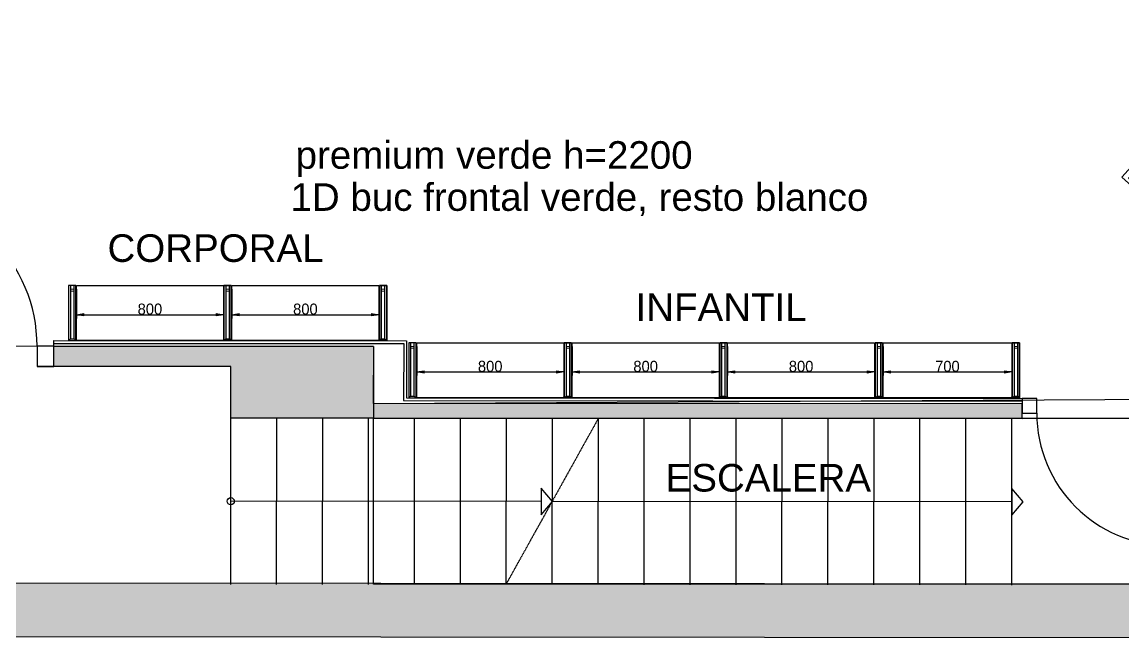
# Model space of a CAD drawing. Header units: millimetres. Extents: x 750 to 30081, y 716 to 7419.
# Drawn here: x 4374 to 10365, y 716 to 4068 of the extents above; entities that cross this region are included whole.
import ezdxf

# ---------------------------------------------------------------- set-up
doc = ezdxf.new("R2010")
doc.units = ezdxf.units.MM
doc.set_wipeout_variables(frame=1)
doc.linetypes.add('CONTINUA', pattern=[0])
doc.linetypes.add('HIDDEN', pattern=[0.375, 0.25, -0.125])
for name, color, linetype in [('AREA', 1, 'Continuous'), ('CARPINTERIA', 4, 'Continuous'), ('Cotas bloques dinámicos PM espacio', 7, 'Continuous'), ('Linea Capa Color 0000 JB', 7, 'Continuous'), ('Linea Capa Color 0140 Blau Vidre JB', 140, 'Continuous'), ('MURO', 2, 'Continuous'), ('NIVEL_9', 7, 'Continuous'), ('RELLENO', 164, 'CONTINUA')]:
    doc.layers.add(name, color=color, linetype=linetype)
doc.layers.add('AREA PERIMETRO', color=3, linetype='Continuous', plot=False)
doc.layers.add('CONCEP 2D', color=255, linetype='Continuous', lineweight=15)
doc.styles.add('Jordi Ava', font='')
doc.styles.add('STYLE1', font='Arial.ttf', dxfattribs={"width": 0.75})
doc.styles.get('Jordi Ava').set_extended_font_data('AvantGarde Md BT')
doc.dimstyles.new('Jordi Ava 2015', dxfattribs={"dimtxt": 60, "dimasz": 40, "dimexe": 20, "dimexo": 20, "dimgap": 0.09, "dimtad": 1, "dimdec": 0, "dimzin": 0, "dimdsep": 46, "dimtxsty": 'Jordi Ava', "dimblk": 'CLOSED', "dimcen": 1.5, "dimclrd": 7, "dimclre": 7, "dimclrt": 256, "dimadec": 0, "dimazin": 0, "dimtfac": 0.05, "dimtdec": 0, "dimtofl": 0, "dimtmove": 0, "dimatfit": 3, "dimldrblk": 'CLOSED', "dimfxl": 90, "dimtolj": 1, "dimtzin": 0, "dimlwd": -1, "dimlwe": -1, "dimarcsym": 0})

# ---------------------------------------------------------------- blocks, each defined once
blk = doc.blocks.new('NNGFHNFG')
blk.add_wipeout([(73571.1, 32185.1), (73700, 32185.1), (73706.7, 32159.5), (73725.8, 32135.3), (73780.2, 32121.8), (73791.9, 32123.3), (73805.7, 32064.6), (73799.4, 32022.3), (73798.8, 31959.5), (73812.3, 31902.8), (73831.5, 31876.8), (73845.8, 31877.5), (73858.6, 31899.7), (73868.1, 31936), (73866.4, 31970), (73859.9, 31996.5), (73857.8, 32000), (73845.2, 32074.7), (73851, 32103.7), (73864.6, 32132.3), (73928.1, 32139.7), (73984.9, 32151.7), (74024.4, 32149.8), (74043.6, 32159.7), (74058.9, 32176.5), (74087.4, 32292.7), (74188.5, 32313.7), (74197.4, 32387.7), (74182.9, 32430), (74163.9, 32444.2), (74163.6, 32495.4), (74149.9, 32518.1), (74116.6, 32539.8), (74087.3, 32552.7), (74054.9, 32544.9), (74048, 32550.8), (74051.5, 32590.5), (74040.7, 32627.6), (74025.7, 32641.2), (74016.6, 32644.4), (74003, 32629.4), (73993.7, 32598.4), (73989.9, 32557), (73976.5, 32547.4), (73960.3, 32510.7), (73953.3, 32508.6), (73910.3, 32508.3), (73850.1, 32492.8), (73801, 32470.7), (73755.5, 32434.8), (73750.6, 32475.5), (73757.2, 32524.2), (73748.8, 32533.6), (73748.8, 32561.9), (73571.1, 32561.9)]).dxf.layer = 'CONCEP 2D'
at = {"layer": 'CONCEP 2D'}
for p, q in [((73591.1, 32532.5), (73591.1, 32390.7)), ((73591.1, 32532.5), (73649.8, 32532.5)), ((73625.4, 32507.1), (73656.1, 32539.1)), ((73656.1, 32539.1), (73709, 32557.8)), ((73709, 32557.8), (73740.2, 32543.1)), ((73740.2, 32543.1), (73757.2, 32524.2)), ((73571.1, 32507.1), (73571.1, 32185.1)), ((73617, 32460.1), (73625.4, 32507.1)), ((73753.1, 32497.1), (73750.6, 32475.5)), ((73750.6, 32475.5), (73753.9, 32445.1)), ((73757.2, 32524.2), (73753.1, 32497.1)), ((73626.4, 32413.9), (73617, 32460.1)), ((73649.2, 32386.3), (73626.4, 32413.9)), ((73753.9, 32445.1), (73761.6, 32397.1)), ((73761.6, 32397.1), (73765.8, 32420.6)), ((73765.8, 32420.6), (73784.7, 32437.7)), ((73784.7, 32437.7), (73813.1, 32442.6)), ((73813.1, 32442.6), (73873.5, 32454.5)), ((73873.5, 32454.5), (73977.4, 32454.2)), ((73977.4, 32454.2), (74038.8, 32444.6)), ((74038.8, 32444.6), (74085, 32416.3)), ((74085, 32416.3), (74089.6, 32430.9)), ((74089.6, 32430.9), (74089.9, 32463.2)), ((74089.9, 32463.2), (74112.9, 32467.9)), ((74112.9, 32467.9), (74151.3, 32453.6)), ((74151.3, 32453.6), (74182.9, 32430)), ((74182.9, 32430), (74197.4, 32387.7)), ((73591.1, 32373.6), (73591.1, 32204)), ((73634.3, 32402), (73617.4, 32382.5)), ((73617.4, 32382.5), (73620.8, 32374.9)), ((73630.7, 32380), (73618.3, 32362.3)), ((73618.3, 32362.3), (73622.6, 32355.4)), ((73630.9, 32359.8), (73620.1, 32342.9)), ((73620.8, 32374.9), (73630.7, 32380)), ((73622.6, 32355.4), (73630.9, 32359.8)), ((73624.3, 32336), (73647.4, 32356.6)), ((73647.4, 32356.6), (73637.6, 32335.1)), ((73644.6, 32335.5), (73671.8, 32368)), ((73675.2, 32367.8), (73649.2, 32386.3)), ((73690.4, 32348.8), (73675.2, 32367.8)), ((74197.4, 32387.7), (74188.5, 32313.7)), ((73620.1, 32342.9), (73624.3, 32336)), ((73637.6, 32335.1), (73644.6, 32335.5)), ((73712, 32310.4), (73690.4, 32348.8)), ((73763.6, 32280.6), (73712, 32310.4)), ((74061.9, 32189.2), (74087.4, 32292.7)), ((74188.5, 32313.7), (74087.4, 32292.7)), ((73591.1, 32204), (73695, 32204))]:
    blk.add_line(p, q, dxfattribs=at)
for points in [[(73990.2, 32560.6), (73993.7, 32598.4), (74003, 32629.4), (74016.6, 32644.4), (74025.7, 32641.2), (74040.7, 32627.6), (74051.5, 32590.5), (74048, 32550.8)], [(73997.1, 32566.3), (74005.6, 32575.7), (74010.2, 32592)], [(74045.9, 32557.9), (74034.1, 32578.9), (74029.8, 32594.8)], [(73700, 32185.1), (73571.1, 32185.1), (73571.1, 32561.9), (73748.8, 32561.9), (73748.8, 32533.6)], [(73752.7, 32432.5), (73801, 32470.7), (73850.1, 32492.8), (73910.3, 32508.3), (73953.3, 32508.6), (74004.5, 32523.6), (74050.1, 32543.8), (74087.3, 32552.7), (74116.6, 32539.8), (74149.9, 32518.1), (74163.6, 32495.4), (74163.9, 32452.4)], [(73962, 32514.4), (73976.5, 32547.4), (74005.9, 32568.5), (74027.5, 32567.8), (74049.9, 32549.1)], [(73679.9, 32362.1), (73678, 32351.9), (73682.8, 32349.8), (73686.5, 32353.9)], [(74165.2, 32350.3), (74156.1, 32353.4), (74139.3, 32331.1), (74111.8, 32306.4), (74087.3, 32294.5), (74061.3, 32275.3)], [(73972.5, 32149), (73928.1, 32139.7), (73849.7, 32130.6), (73780.2, 32121.8), (73725.8, 32135.3), (73706.7, 32159.5), (73684.8, 32242.7), (73692.8, 32300.5), (73696.9, 32325.8)], [(74058.9, 32176.5), (74043.6, 32159.7), (74024.4, 32149.8), (73968.7, 32152.4), (73938, 32158.1), (73906, 32153), (73856.6, 32136.3), (73816.6, 32148.7), (73791.3, 32188.7), (73780.7, 32224.1), (73771.7, 32261.3), (73767.5, 32273.6)], [(73870.4, 32237.4), (73876.5, 32224.1), (73889.1, 32215.2), (73901.7, 32208.3)], [(73914.5, 32194.1), (73916, 32193.7), (73925.1, 32179.3), (73931.7, 32177.6), (73936.8, 32183.2), (73939.1, 32188.1)], [(73862.4, 32127.6), (73851, 32103.7), (73845.2, 32074.7), (73850.6, 32037.3), (73857.8, 32000), (73854, 31967.6), (73844.3, 31945.6), (73832.1, 31939.6), (73817.5, 31944.3), (73807.4, 31967.1), (73804.1, 31999.2), (73809.9, 32026.4), (73808.7, 32051.5), (73801.9, 32081.6), (73792.9, 32118.8)], [(73804.8, 32058.4), (73799.4, 32022.3), (73798.8, 31959.5), (73812.3, 31902.8), (73831.5, 31876.8), (73845.8, 31877.5), (73859.1, 31899.7), (73868.1, 31936), (73866.4, 31970), (73859.8, 31996.5)]]:
    blk.add_lwpolyline(points, dxfattribs=at)
blk.add_lwpolyline([(73883.6, 32245.2), (73907.4, 32197.9), (73943.6, 32188.9), (73976.3, 32179.7), (74006.5, 32186.6), (74018.7, 32192.5), (74016.4, 32203.2), (74014, 32215.6), (74016.3, 32242.6), (74024.8, 32289.7), (74024.4, 32334.5), (74007.8, 32382.1), (73984.2, 32425.8), (73959.9, 32446.1), (73919.1, 32437), (73896.5, 32423.3), (73876.7, 32424.2), (73855.1, 32389.1), (73840.9, 32348.9), (73839.7, 32300.4), (73846.6, 32268.5), (73854.7, 32249.2), (73866.1, 32237.2), (73874.9, 32239.4)], close=True, dxfattribs=at)
for centre, start, end in [((73670.6, 32504.2), 227.25955, 251.148), ((73670.6, 32487.1), 227.25955, 252.09558), ((73670.6, 32504.2), 269.67727, 272.56546), ((73670.6, 32487.1), 264.01154, 277.86965)]:
    blk.add_arc(centre, 138.5, start, end, dxfattribs=at)
blk = doc.blocks.new('A$C6d528a48')
at = {"layer": 'CARPINTERIA', "ltscale": 0.5}
for p, q in [((0.765, 0.72), (0.765, 0)), ((0.765, 0.72), (0.88, 0.72)), ((0.8, 0.72), (0.8, 0))]:
    blk.add_line(p, q, dxfattribs=at)
for points in [[(0, 0.72), (0.08, 0.72), (0.08, 0.8), (0, 0.8)], [(0.8, 0.72), (0.88, 0.72), (0.88, 0.8), (0.8, 0.8)]]:
    blk.add_lwpolyline(points, close=True, dxfattribs=at)
blk.add_arc((0.8, 0.72), 0.72, 180, 270, dxfattribs=at)
blk = doc.blocks.new('_Closed')
at = {"color": 0, "linetype": 'ByBlock', "lineweight": -2}
for p, q in [((-1, 0.17), (0, 0)), ((-1, 0.17), (-1, -0.17)), ((0, 0), (-1, -0.17)), ((0, 0), (-1, 0))]:
    blk.add_line(p, q, dxfattribs=at)
blk = doc.blocks.new('*D96')
at = {"layer": 'Cotas bloques dinámicos PM espacio', "color": 7, "transparency": 16777216}
for p, q in [((4670.3, 2614.1), (4670.3, 2455.2)), ((5470.3, 2614.1), (5470.3, 2455.2)), ((4710.3, 2475.2), (5430.3, 2475.2))]:
    blk.add_line(p, q, dxfattribs=at)
at = {"layer": 'Defpoints', "color": 0, "transparency": 16777216}
for p in [(4670.3, 2634.1), (5470.3, 2634.1), (5470.3, 2475.2)]:
    blk.add_point(p, dxfattribs=at)
at = {"layer": 'Cotas bloques dinámicos PM espacio', "color": 7, "transparency": 16777216, "xscale": 40, "yscale": 40, "zscale": 40, "rotation": 180}
blk.add_blockref('_Closed', (4670.3, 2475.2), dxfattribs=at)
at = {"layer": 'Cotas bloques dinámicos PM espacio', "color": 7, "transparency": 16777216, "xscale": 40, "yscale": 40, "zscale": 40}
blk.add_blockref('_Closed', (5470.3, 2475.2), dxfattribs=at)
at = {"layer": 'Cotas bloques dinámicos PM espacio', "transparency": 16777216, "insert": (5070.3, 2505.3), "char_height": 60, "attachment_point": 5, "style": 'Jordi Ava'}
blk.add_mtext('\\A1;800', dxfattribs=at)
blk = doc.blocks.new('*D97')
at = {"layer": 'Cotas bloques dinámicos PM espacio', "color": 7, "transparency": 16777216}
for p, q in [((5516.3, 2614.1), (5516.3, 2455.2)), ((6316.3, 2614.1), (6316.3, 2455.2)), ((5556.3, 2475.2), (6276.3, 2475.2))]:
    blk.add_line(p, q, dxfattribs=at)
at = {"layer": 'Defpoints', "color": 0, "transparency": 16777216}
for p in [(5516.3, 2634.1), (6316.3, 2634.1), (6316.3, 2475.2)]:
    blk.add_point(p, dxfattribs=at)
at = {"layer": 'Cotas bloques dinámicos PM espacio', "color": 7, "transparency": 16777216, "xscale": 40, "yscale": 40, "zscale": 40, "rotation": 180}
blk.add_blockref('_Closed', (5516.3, 2475.2), dxfattribs=at)
at = {"layer": 'Cotas bloques dinámicos PM espacio', "color": 7, "transparency": 16777216, "xscale": 40, "yscale": 40, "zscale": 40}
blk.add_blockref('_Closed', (6316.3, 2475.2), dxfattribs=at)
at = {"layer": 'Cotas bloques dinámicos PM espacio', "transparency": 16777216, "insert": (5916.3, 2505.3), "char_height": 60, "attachment_point": 5, "style": 'Jordi Ava'}
blk.add_mtext('\\A1;800', dxfattribs=at)
blk = doc.blocks.new('*D98')
at = {"layer": 'Cotas bloques dinámicos PM espacio', "color": 7, "transparency": 16777216}
for p, q in [((6521.9, 2302.6), (6521.9, 2143.8)), ((7321.9, 2302.6), (7321.9, 2143.8)), ((6561.9, 2163.8), (7281.9, 2163.8))]:
    blk.add_line(p, q, dxfattribs=at)
at = {"layer": 'Defpoints', "color": 0, "transparency": 16777216}
for p in [(6521.9, 2322.6), (7321.9, 2322.6), (7321.9, 2163.8)]:
    blk.add_point(p, dxfattribs=at)
at = {"layer": 'Cotas bloques dinámicos PM espacio', "color": 7, "transparency": 16777216, "xscale": 40, "yscale": 40, "zscale": 40, "rotation": 180}
blk.add_blockref('_Closed', (6521.9, 2163.8), dxfattribs=at)
at = {"layer": 'Cotas bloques dinámicos PM espacio', "color": 7, "transparency": 16777216, "xscale": 40, "yscale": 40, "zscale": 40}
blk.add_blockref('_Closed', (7321.9, 2163.8), dxfattribs=at)
at = {"layer": 'Cotas bloques dinámicos PM espacio', "transparency": 16777216, "insert": (6921.9, 2193.9), "char_height": 60, "attachment_point": 5, "style": 'Jordi Ava'}
blk.add_mtext('\\A1;800', dxfattribs=at)
blk = doc.blocks.new('*D99')
at = {"layer": 'Cotas bloques dinámicos PM espacio', "color": 7, "transparency": 16777216}
for p, q in [((7367.9, 2302.6), (7367.9, 2143.8)), ((8167.9, 2302.6), (8167.9, 2143.8)), ((7407.9, 2163.8), (8127.9, 2163.8))]:
    blk.add_line(p, q, dxfattribs=at)
at = {"layer": 'Defpoints', "color": 0, "transparency": 16777216}
for p in [(7367.9, 2322.6), (8167.9, 2322.6), (8167.9, 2163.8)]:
    blk.add_point(p, dxfattribs=at)
at = {"layer": 'Cotas bloques dinámicos PM espacio', "color": 7, "transparency": 16777216, "xscale": 40, "yscale": 40, "zscale": 40, "rotation": 180}
blk.add_blockref('_Closed', (7367.9, 2163.8), dxfattribs=at)
at = {"layer": 'Cotas bloques dinámicos PM espacio', "color": 7, "transparency": 16777216, "xscale": 40, "yscale": 40, "zscale": 40}
blk.add_blockref('_Closed', (8167.9, 2163.8), dxfattribs=at)
at = {"layer": 'Cotas bloques dinámicos PM espacio', "transparency": 16777216, "insert": (7767.9, 2193.9), "char_height": 60, "attachment_point": 5, "style": 'Jordi Ava'}
blk.add_mtext('\\A1;800', dxfattribs=at)
blk = doc.blocks.new('*D100')
at = {"layer": 'Cotas bloques dinámicos PM espacio', "color": 7, "transparency": 16777216}
for p, q in [((8213.9, 2302.6), (8213.9, 2143.8)), ((9013.9, 2302.6), (9013.9, 2143.8)), ((8253.9, 2163.8), (8973.9, 2163.8))]:
    blk.add_line(p, q, dxfattribs=at)
at = {"layer": 'Defpoints', "color": 0, "transparency": 16777216}
for p in [(8213.9, 2322.6), (9013.9, 2322.6), (9013.9, 2163.8)]:
    blk.add_point(p, dxfattribs=at)
at = {"layer": 'Cotas bloques dinámicos PM espacio', "color": 7, "transparency": 16777216, "xscale": 40, "yscale": 40, "zscale": 40, "rotation": 180}
blk.add_blockref('_Closed', (8213.9, 2163.8), dxfattribs=at)
at = {"layer": 'Cotas bloques dinámicos PM espacio', "color": 7, "transparency": 16777216, "xscale": 40, "yscale": 40, "zscale": 40}
blk.add_blockref('_Closed', (9013.9, 2163.8), dxfattribs=at)
at = {"layer": 'Cotas bloques dinámicos PM espacio', "transparency": 16777216, "insert": (8613.9, 2193.9), "char_height": 60, "attachment_point": 5, "style": 'Jordi Ava'}
blk.add_mtext('\\A1;800', dxfattribs=at)
blk = doc.blocks.new('*D101')
at = {"layer": 'Cotas bloques dinámicos PM espacio', "color": 7, "transparency": 16777216}
for p, q in [((9059.9, 2302.6), (9059.9, 2143.8)), ((9759.9, 2302.6), (9759.9, 2143.8)), ((9099.9, 2163.8), (9719.9, 2163.8))]:
    blk.add_line(p, q, dxfattribs=at)
at = {"layer": 'Defpoints', "color": 0, "transparency": 16777216}
for p in [(9059.9, 2322.6), (9759.9, 2322.6), (9759.9, 2163.8)]:
    blk.add_point(p, dxfattribs=at)
at = {"layer": 'Cotas bloques dinámicos PM espacio', "color": 7, "transparency": 16777216, "xscale": 40, "yscale": 40, "zscale": 40, "rotation": 180}
blk.add_blockref('_Closed', (9059.9, 2163.8), dxfattribs=at)
at = {"layer": 'Cotas bloques dinámicos PM espacio', "color": 7, "transparency": 16777216, "xscale": 40, "yscale": 40, "zscale": 40}
blk.add_blockref('_Closed', (9759.9, 2163.8), dxfattribs=at)
at = {"layer": 'Cotas bloques dinámicos PM espacio', "transparency": 16777216, "insert": (9409.9, 2193.9), "char_height": 60, "attachment_point": 5, "style": 'Jordi Ava'}
blk.add_mtext('\\A1;700', dxfattribs=at)

msp = doc.modelspace()

# ---------------------------------------------------------------- hatches: boundary and pattern name
at = {"layer": 'RELLENO', "ltscale": 0.5}
h = msp.add_hatch(color=256, dxfattribs=at)
h.dxf.hatch_style = 2
h.paths.add_polyline_path([(4547.3, 2304.1), (4547.2, 2194.2), (5510.6, 2193.3), (5510.6, 1913.2), (6285.9, 1912.6), (6286.2, 1912.6), (6286.2, 1992.6), (6286.2, 2302.6)])
h = msp.add_hatch(color=256, dxfattribs=at)
h.dxf.hatch_style = 1
h.paths.add_polyline_path([(6285.9, 1912.6), (9816.6, 1909.5), (9816.7, 1990.1), (6286, 1992.6)])
h = msp.add_hatch(color=256, dxfattribs=at)
h.dxf.hatch_style = 1
h.paths.add_polyline_path([(14706, 1162.7), (11222.1, 836.3), (11211, 1592.9), (10971, 1582.7), (10966.2, 1912.7), (10696.2, 1908.8), (10709.4, 1008.7), (1775.1, 1016.6), (1775.3, 1265.3), (755.5, 1265.3), (749.7, 725.3), (11222.1, 716.4), (14720.8, 968.8), (15337.8, 968.8), (15337.8, 1958.8), (15177.6, 1958.8), (15177.6, 1779.4), (14706.7, 1757.6)])

# ---------------------------------------------------------------- linework, layer by layer
at = {"color": 2, "linetype": 'HIDDEN', "ltscale": 0.5}
msp.add_line((7510.6, 1911.6), (7009.8, 1012), dxfattribs=at)
at = {"color": 5, "ltscale": 0.5}
for p, q in [((7198.5, 1459.2), (5510.2, 1460.7)), ((9760.2, 1457), (7260.2, 1459.2))]:
    msp.add_line(p, q, dxfattribs=at)
for points in [[(7198.5, 1532.2), (7198.5, 1386.2), (7260.2, 1459.2)], [(9760.2, 1530), (9760.2, 1384), (9821.8, 1457)]]:
    msp.add_lwpolyline(points, close=True, dxfattribs=at)
msp.add_circle((5510.2, 1460.7), 19.2, dxfattribs=at)
at = {"layer": 'AREA PERIMETRO', "ltscale": 0.5}
msp.add_lwpolyline([(6286.2, 1912.6), (10709.4, 1912.6), (10709.4, 1008.7), (6286.2, 1008.7)], close=True, dxfattribs=at)
at = {"layer": 'CARPINTERIA', "ltscale": 0.5}
msp.add_lwpolyline([(4547.3, 2303.8), (4456.2, 2303.9), (4456.1, 2194.3), (4547.2, 2194.2)], close=True, dxfattribs=at)
msp.add_arc((3636.2, 2305.2), 820, 359.90762, 89.90762, dxfattribs=at)
at = {"layer": 'Cotas bloques dinámicos PM espacio', "lineweight": 13, "ltscale": 10}
for p, q in [((4637.3, 2344.1), (4627.3, 2334.1)), ((4657.3, 2344.1), (4667.3, 2334.1)), ((5483.3, 2344.1), (5473.3, 2334.1)), ((5483.3, 2344.1), (5473.3, 2334.1)), ((5503.3, 2344.1), (5513.3, 2334.1)), ((5503.3, 2344.1), (5513.3, 2334.1)), ((6329.3, 2344.1), (6319.3, 2334.1)), ((6329.3, 2344.1), (6319.3, 2334.1)), ((6349.3, 2344.1), (6359.3, 2334.1)), ((6349.3, 2344.1), (6359.3, 2334.1)), ((6488.9, 2032.6), (6478.9, 2022.6)), ((6508.9, 2032.6), (6518.9, 2022.6)), ((7334.9, 2032.6), (7324.9, 2022.6)), ((7334.9, 2032.6), (7324.9, 2022.6)), ((7354.9, 2032.6), (7364.9, 2022.6)), ((7354.9, 2032.6), (7364.9, 2022.6)), ((8180.9, 2032.6), (8170.9, 2022.6)), ((8180.9, 2032.6), (8170.9, 2022.6)), ((8200.9, 2032.6), (8210.9, 2022.6)), ((8200.9, 2032.6), (8210.9, 2022.6)), ((9026.9, 2032.6), (9016.9, 2022.6)), ((9026.9, 2032.6), (9016.9, 2022.6)), ((9026.9, 2032.6), (9016.9, 2022.6)), ((9046.9, 2032.6), (9056.9, 2022.6)), ((9046.9, 2032.6), (9056.9, 2022.6)), ((9046.9, 2032.6), (9056.9, 2022.6)), ((9772.9, 2032.6), (9762.9, 2022.6)), ((9792.9, 2032.6), (9802.9, 2022.6))]:
    msp.add_line(p, q, dxfattribs=at)
for points in [[(4637.3, 2614.1), (4657.3, 2614.1), (4657.3, 2634.1), (4637.3, 2634.1)], [(4637.3, 2614.1), (4657.3, 2614.1), (4657.3, 2604.1), (4637.3, 2604.1)], [(5483.3, 2614.1), (5503.3, 2614.1), (5503.3, 2634.1), (5483.3, 2634.1)], [(5483.3, 2614.1), (5503.3, 2614.1), (5503.3, 2634.1), (5483.3, 2634.1)], [(5483.3, 2614.1), (5503.3, 2614.1), (5503.3, 2604.1), (5483.3, 2604.1)], [(5483.3, 2614.1), (5503.3, 2614.1), (5503.3, 2604.1), (5483.3, 2604.1)], [(6329.3, 2614.1), (6349.3, 2614.1), (6349.3, 2634.1), (6329.3, 2634.1)], [(6329.3, 2614.1), (6349.3, 2614.1), (6349.3, 2634.1), (6329.3, 2634.1)], [(6329.3, 2614.1), (6349.3, 2614.1), (6349.3, 2604.1), (6329.3, 2604.1)], [(6329.3, 2614.1), (6349.3, 2614.1), (6349.3, 2604.1), (6329.3, 2604.1)], [(6488.9, 2302.6), (6508.9, 2302.6), (6508.9, 2322.6), (6488.9, 2322.6)], [(6488.9, 2302.6), (6508.9, 2302.6), (6508.9, 2292.6), (6488.9, 2292.6)], [(7334.9, 2302.6), (7354.9, 2302.6), (7354.9, 2322.6), (7334.9, 2322.6)], [(7334.9, 2302.6), (7354.9, 2302.6), (7354.9, 2322.6), (7334.9, 2322.6)], [(7334.9, 2302.6), (7354.9, 2302.6), (7354.9, 2292.6), (7334.9, 2292.6)], [(7334.9, 2302.6), (7354.9, 2302.6), (7354.9, 2292.6), (7334.9, 2292.6)], [(8180.9, 2302.6), (8200.9, 2302.6), (8200.9, 2322.6), (8180.9, 2322.6)], [(8180.9, 2302.6), (8200.9, 2302.6), (8200.9, 2322.6), (8180.9, 2322.6)], [(8180.9, 2302.6), (8200.9, 2302.6), (8200.9, 2292.6), (8180.9, 2292.6)], [(8180.9, 2302.6), (8200.9, 2302.6), (8200.9, 2292.6), (8180.9, 2292.6)], [(9026.9, 2302.6), (9046.9, 2302.6), (9046.9, 2322.6), (9026.9, 2322.6)], [(9026.9, 2302.6), (9046.9, 2302.6), (9046.9, 2322.6), (9026.9, 2322.6)], [(9026.9, 2302.6), (9046.9, 2302.6), (9046.9, 2322.6), (9026.9, 2322.6)], [(9026.9, 2302.6), (9046.9, 2302.6), (9046.9, 2292.6), (9026.9, 2292.6)], [(9026.9, 2302.6), (9046.9, 2302.6), (9046.9, 2292.6), (9026.9, 2292.6)], [(9026.9, 2302.6), (9046.9, 2302.6), (9046.9, 2292.6), (9026.9, 2292.6)], [(9772.9, 2302.6), (9792.9, 2302.6), (9792.9, 2322.6), (9772.9, 2322.6)], [(9772.9, 2302.6), (9792.9, 2302.6), (9792.9, 2292.6), (9772.9, 2292.6)]]:
    msp.add_lwpolyline(points, close=True, dxfattribs=at)
at = {"layer": 'Linea Capa Color 0000 JB'}
for points in [[(4627.3, 2634.1), (4627.3, 2334.1), (4667.3, 2334.1), (4667.3, 2634.1), (4627.3, 2634.1)], [(4627.3, 2634.1), (4627.3, 2334.1), (4667.3, 2334.1), (4667.3, 2634.1), (4627.3, 2634.1)], [(5513.3, 2634.1), (5513.3, 2334.1), (5473.3, 2334.1), (5473.3, 2634.1), (5513.3, 2634.1)], [(5473.3, 2634.1), (5473.3, 2334.1), (5513.3, 2334.1), (5513.3, 2634.1), (5473.3, 2634.1)], [(5473.3, 2634.1), (5473.3, 2334.1), (5513.3, 2334.1), (5513.3, 2634.1), (5473.3, 2634.1)], [(5473.3, 2634.1), (5473.3, 2334.1), (5513.3, 2334.1), (5513.3, 2634.1), (5473.3, 2634.1)], [(6359.3, 2634.1), (6359.3, 2334.1), (6319.3, 2334.1), (6319.3, 2634.1), (6359.3, 2634.1)], [(6319.3, 2634.1), (6319.3, 2334.1), (6359.3, 2334.1), (6359.3, 2634.1), (6319.3, 2634.1)], [(6319.3, 2634.1), (6319.3, 2334.1), (6359.3, 2334.1), (6359.3, 2634.1), (6319.3, 2634.1)], [(6319.3, 2634.1), (6319.3, 2334.1), (6359.3, 2334.1), (6359.3, 2634.1), (6319.3, 2634.1)], [(6478.9, 2322.6), (6478.9, 2022.6), (6518.9, 2022.6), (6518.9, 2322.6), (6478.9, 2322.6)], [(6478.9, 2322.6), (6478.9, 2022.6), (6518.9, 2022.6), (6518.9, 2322.6), (6478.9, 2322.6)], [(7364.9, 2322.6), (7364.9, 2022.6), (7324.9, 2022.6), (7324.9, 2322.6), (7364.9, 2322.6)], [(7324.9, 2322.6), (7324.9, 2022.6), (7364.9, 2022.6), (7364.9, 2322.6), (7324.9, 2322.6)], [(7324.9, 2322.6), (7324.9, 2022.6), (7364.9, 2022.6), (7364.9, 2322.6), (7324.9, 2322.6)], [(7324.9, 2322.6), (7324.9, 2022.6), (7364.9, 2022.6), (7364.9, 2322.6), (7324.9, 2322.6)], [(8210.9, 2322.6), (8210.9, 2022.6), (8170.9, 2022.6), (8170.9, 2322.6), (8210.9, 2322.6)], [(8170.9, 2322.6), (8170.9, 2022.6), (8210.9, 2022.6), (8210.9, 2322.6), (8170.9, 2322.6)], [(8170.9, 2322.6), (8170.9, 2022.6), (8210.9, 2022.6), (8210.9, 2322.6), (8170.9, 2322.6)], [(8170.9, 2322.6), (8170.9, 2022.6), (8210.9, 2022.6), (8210.9, 2322.6), (8170.9, 2322.6)], [(9056.9, 2322.6), (9056.9, 2022.6), (9016.9, 2022.6), (9016.9, 2322.6), (9056.9, 2322.6)], [(9016.9, 2322.6), (9016.9, 2022.6), (9056.9, 2022.6), (9056.9, 2322.6), (9016.9, 2322.6)], [(9016.9, 2322.6), (9016.9, 2022.6), (9056.9, 2022.6), (9056.9, 2322.6), (9016.9, 2322.6)], [(9016.9, 2322.6), (9016.9, 2022.6), (9056.9, 2022.6), (9056.9, 2322.6), (9016.9, 2322.6)], [(9016.9, 2322.6), (9016.9, 2022.6), (9056.9, 2022.6), (9056.9, 2322.6), (9016.9, 2322.6)], [(9016.9, 2322.6), (9016.9, 2022.6), (9056.9, 2022.6), (9056.9, 2322.6), (9016.9, 2322.6)], [(9802.9, 2322.6), (9802.9, 2022.6), (9762.9, 2022.6), (9762.9, 2322.6), (9802.9, 2322.6)], [(9762.9, 2322.6), (9762.9, 2022.6), (9802.9, 2022.6), (9802.9, 2322.6), (9762.9, 2322.6)]]:
    msp.add_lwpolyline(points, dxfattribs=at)
for points in [[(4637.3, 2634.1), (4637.3, 2344.1), (4657.3, 2344.1), (4657.3, 2634.1)], [(5483.3, 2634.1), (5483.3, 2344.1), (5503.3, 2344.1), (5503.3, 2634.1)], [(5483.3, 2634.1), (5483.3, 2344.1), (5503.3, 2344.1), (5503.3, 2634.1)], [(6329.3, 2634.1), (6329.3, 2344.1), (6349.3, 2344.1), (6349.3, 2634.1)], [(6329.3, 2634.1), (6329.3, 2344.1), (6349.3, 2344.1), (6349.3, 2634.1)], [(6488.9, 2322.6), (6488.9, 2032.6), (6508.9, 2032.6), (6508.9, 2322.6)], [(7334.9, 2322.6), (7334.9, 2032.6), (7354.9, 2032.6), (7354.9, 2322.6)], [(7334.9, 2322.6), (7334.9, 2032.6), (7354.9, 2032.6), (7354.9, 2322.6)], [(8180.9, 2322.6), (8180.9, 2032.6), (8200.9, 2032.6), (8200.9, 2322.6)], [(8180.9, 2322.6), (8180.9, 2032.6), (8200.9, 2032.6), (8200.9, 2322.6)], [(9026.9, 2322.6), (9026.9, 2032.6), (9046.9, 2032.6), (9046.9, 2322.6)], [(9026.9, 2322.6), (9026.9, 2032.6), (9046.9, 2032.6), (9046.9, 2322.6)], [(9026.9, 2322.6), (9026.9, 2032.6), (9046.9, 2032.6), (9046.9, 2322.6)], [(9772.9, 2322.6), (9772.9, 2032.6), (9792.9, 2032.6), (9792.9, 2322.6)]]:
    msp.add_lwpolyline(points, close=True, dxfattribs=at)
at = {"layer": 'Linea Capa Color 0140 Blau Vidre JB', "color": 0}
for points in [[(4670.3, 2634.1), (5470.3, 2634.1), (5470.3, 2339.1, -0.414214), (5465.3, 2334.1), (4675.3, 2334.1, -0.414214), (4670.3, 2339.1), (4670.3, 2634.1)], [(5516.3, 2634.1), (6316.3, 2634.1), (6316.3, 2339.1, -0.414214), (6311.3, 2334.1), (5521.3, 2334.1, -0.414214), (5516.3, 2339.1), (5516.3, 2634.1)], [(6521.9, 2322.6), (7321.9, 2322.6), (7321.9, 2027.6, -0.414214), (7316.9, 2022.6), (6526.9, 2022.6, -0.414214), (6521.9, 2027.6), (6521.9, 2322.6)], [(7367.9, 2322.6), (8167.9, 2322.6), (8167.9, 2027.6, -0.414214), (8162.9, 2022.6), (7372.9, 2022.6, -0.414214), (7367.9, 2027.6), (7367.9, 2322.6)], [(8213.9, 2322.6), (9013.9, 2322.6), (9013.9, 2027.6, -0.414214), (9008.9, 2022.6), (8218.9, 2022.6, -0.414214), (8213.9, 2027.6), (8213.9, 2322.6)], [(9059.9, 2322.6), (9759.9, 2322.6), (9759.9, 2027.6, -0.414214), (9754.9, 2022.6), (9064.9, 2022.6, -0.414214), (9059.9, 2027.6), (9059.9, 2322.6)]]:
    msp.add_lwpolyline(points, format="xyb", dxfattribs=at)
at = {"layer": 'MURO', "ltscale": 0.5}
for p, q in [((4456.2, 2304.2), (4456.1, 2194.2)), ((6286.2, 2302.6), (4456.2, 2304.2)), ((4547.3, 2303.8), (4547.4, 2334.1)), ((9816.7, 1990.1), (6286.2, 1992.6)), ((9816.6, 1908.8), (9816.7, 1990.1)), ((9816.6, 1909.5), (6286.2, 1912.6)), ((10709.4, 1008.7), (1775.1, 1016.6)), ((6285.4, 1012.6), (6285.2, 1012.6)), ((11222.1, 716.4), (749.7, 725.3))]:
    msp.add_line(p, q, dxfattribs=at)
at = {"layer": 'MURO', "color": 5, "ltscale": 0.5}
msp.add_lwpolyline([(4547.3, 2319.1), (6451.2, 2317.7), (6451, 2007.6), (9816.7, 2005.1)], dxfattribs=at)
at = {"layer": 'MURO', "ltscale": 0.5}
for points in [[(4547.3, 2304.1), (6286.2, 2302.7), (6286, 1992.6)], [(4547.4, 2334.1), (6466.2, 2332.7), (6466, 2022.6), (9816.7, 2020.1)], [(6285.9, 1912.6), (5510.6, 1913.2), (5510.6, 2193.3), (4456.1, 2194.2)]]:
    msp.add_lwpolyline(points, dxfattribs=at)
at = {"layer": 'NIVEL_9', "color": 7, "linetype": 'Continuous'}
for p, q in [((5509.8, 1008.2), (5510.6, 1913.2)), ((5759.8, 1007.9), (5760.6, 1912.9)), ((6009.8, 1007.7), (6010.6, 1912.7)), ((6259.8, 1007.5), (6260.6, 1912.5)), ((6509.8, 1007.3), (6510.6, 1912.3)), ((6759.8, 1007.1), (6760.6, 1912.1)), ((7009.8, 1006.9), (7010.6, 1911.9)), ((7259.8, 1006.7), (7260.6, 1911.7)), ((7509.8, 1006.5), (7510.6, 1911.5)), ((7759.8, 1006.2), (7760.6, 1911.2)), ((8009.8, 1006), (8010.6, 1911)), ((8259.8, 1005.8), (8260.6, 1910.8)), ((8509.8, 1005.6), (8510.6, 1910.6)), ((8759.8, 1005.4), (8760.6, 1910.4)), ((9009.8, 1005.2), (9010.6, 1910.2)), ((9259.8, 1005), (9260.6, 1910)), ((9509.8, 1004.8), (9510.6, 1909.8)), ((9759.8, 1004.5), (9760.6, 1909.5))]:
    msp.add_line(p, q, dxfattribs=at)
at = {"layer": 'RELLENO', "ltscale": 0.5}
msp.add_line((6286.2, 1992.6), (6286.2, 1912.6), dxfattribs=at)

# ---------------------------------------------------------------- block references
at = {"layer": 'CONCEP 2D', "rotation": 47.92063137708858}
msp.add_blockref('NNGFHNFG', (-14776.8, -73203.6), dxfattribs=at)
at = {"layer": 'MURO', "ltscale": 0.5, "xscale": 1000, "yscale": 1000, "zscale": 1000, "rotation": 359.9076168573652}
msp.add_blockref('A$C6d528a48', (9815.5, 1220.2), dxfattribs=at)

# ---------------------------------------------------------------- texts
at = {"layer": 'AREA', "color": 3, "style": 'STYLE1'}
for s, p in [('premium verde h=2200', (5863, 3269.3)), ('1D buc frontal verde, resto blanco', (5835.3, 3040.3)), ('CORPORAL', (4839.5, 2762.5)), ('INFANTIL', (7712.8, 2440.7)), ('ESCALERA', (7876.6, 1513.1))]:
    msp.add_text(s, height=150, dxfattribs=at).set_placement(p)

# ---------------------------------------------------------------- dimensions: what is measured, and where the dimension line sits
at = {"layer": 'Cotas bloques dinámicos PM espacio'}
for base, p1, p2, picture, middle in [((5470.3, 2475.2), (4670.3, 2634.1), (5470.3, 2634.1), '*D96', (5070.3, 2505.3)), ((6316.3, 2475.2), (5516.3, 2634.1), (6316.3, 2634.1), '*D97', (5916.3, 2505.3)), ((7321.9, 2163.8), (6521.9, 2322.6), (7321.9, 2322.6), '*D98', (6921.9, 2193.9)), ((8167.9, 2163.8), (7367.9, 2322.6), (8167.9, 2322.6), '*D99', (7767.9, 2193.9)), ((9013.9, 2163.8), (8213.9, 2322.6), (9013.9, 2322.6), '*D100', (8613.9, 2193.9)), ((9759.9, 2163.8), (9059.9, 2322.6), (9759.9, 2322.6), '*D101', (9409.9, 2193.9))]:
    dim = msp.add_linear_dim(base=base, p1=p1, p2=p2, dimstyle='Jordi Ava 2015', override={"dimclrt": 256}, dxfattribs=at)
    dim.commit()
    dim.dimension.update_dxf_attribs({"geometry": picture, "text_midpoint": middle})

# ---------------------------------------------------------------- next in the draw order: linework, layer by layer
at = {"layer": 'AREA PERIMETRO', "ltscale": 0.5}
msp.add_lwpolyline([(10467.8, 7178.8), (6412.7, 7178.8), (6412.7, 6678.8), (5722.7, 6678.8), (5722.7, 7161.1), (1815.9, 6816.3), (1772.1, 2816.5), (3216.7, 2815.2), (3216.2, 2305.2), (6286.2, 2302.7), (6286.2, 1992.6), (11262, 2018.8)], dxfattribs=at)

doc.saveas('drawing.dxf')
